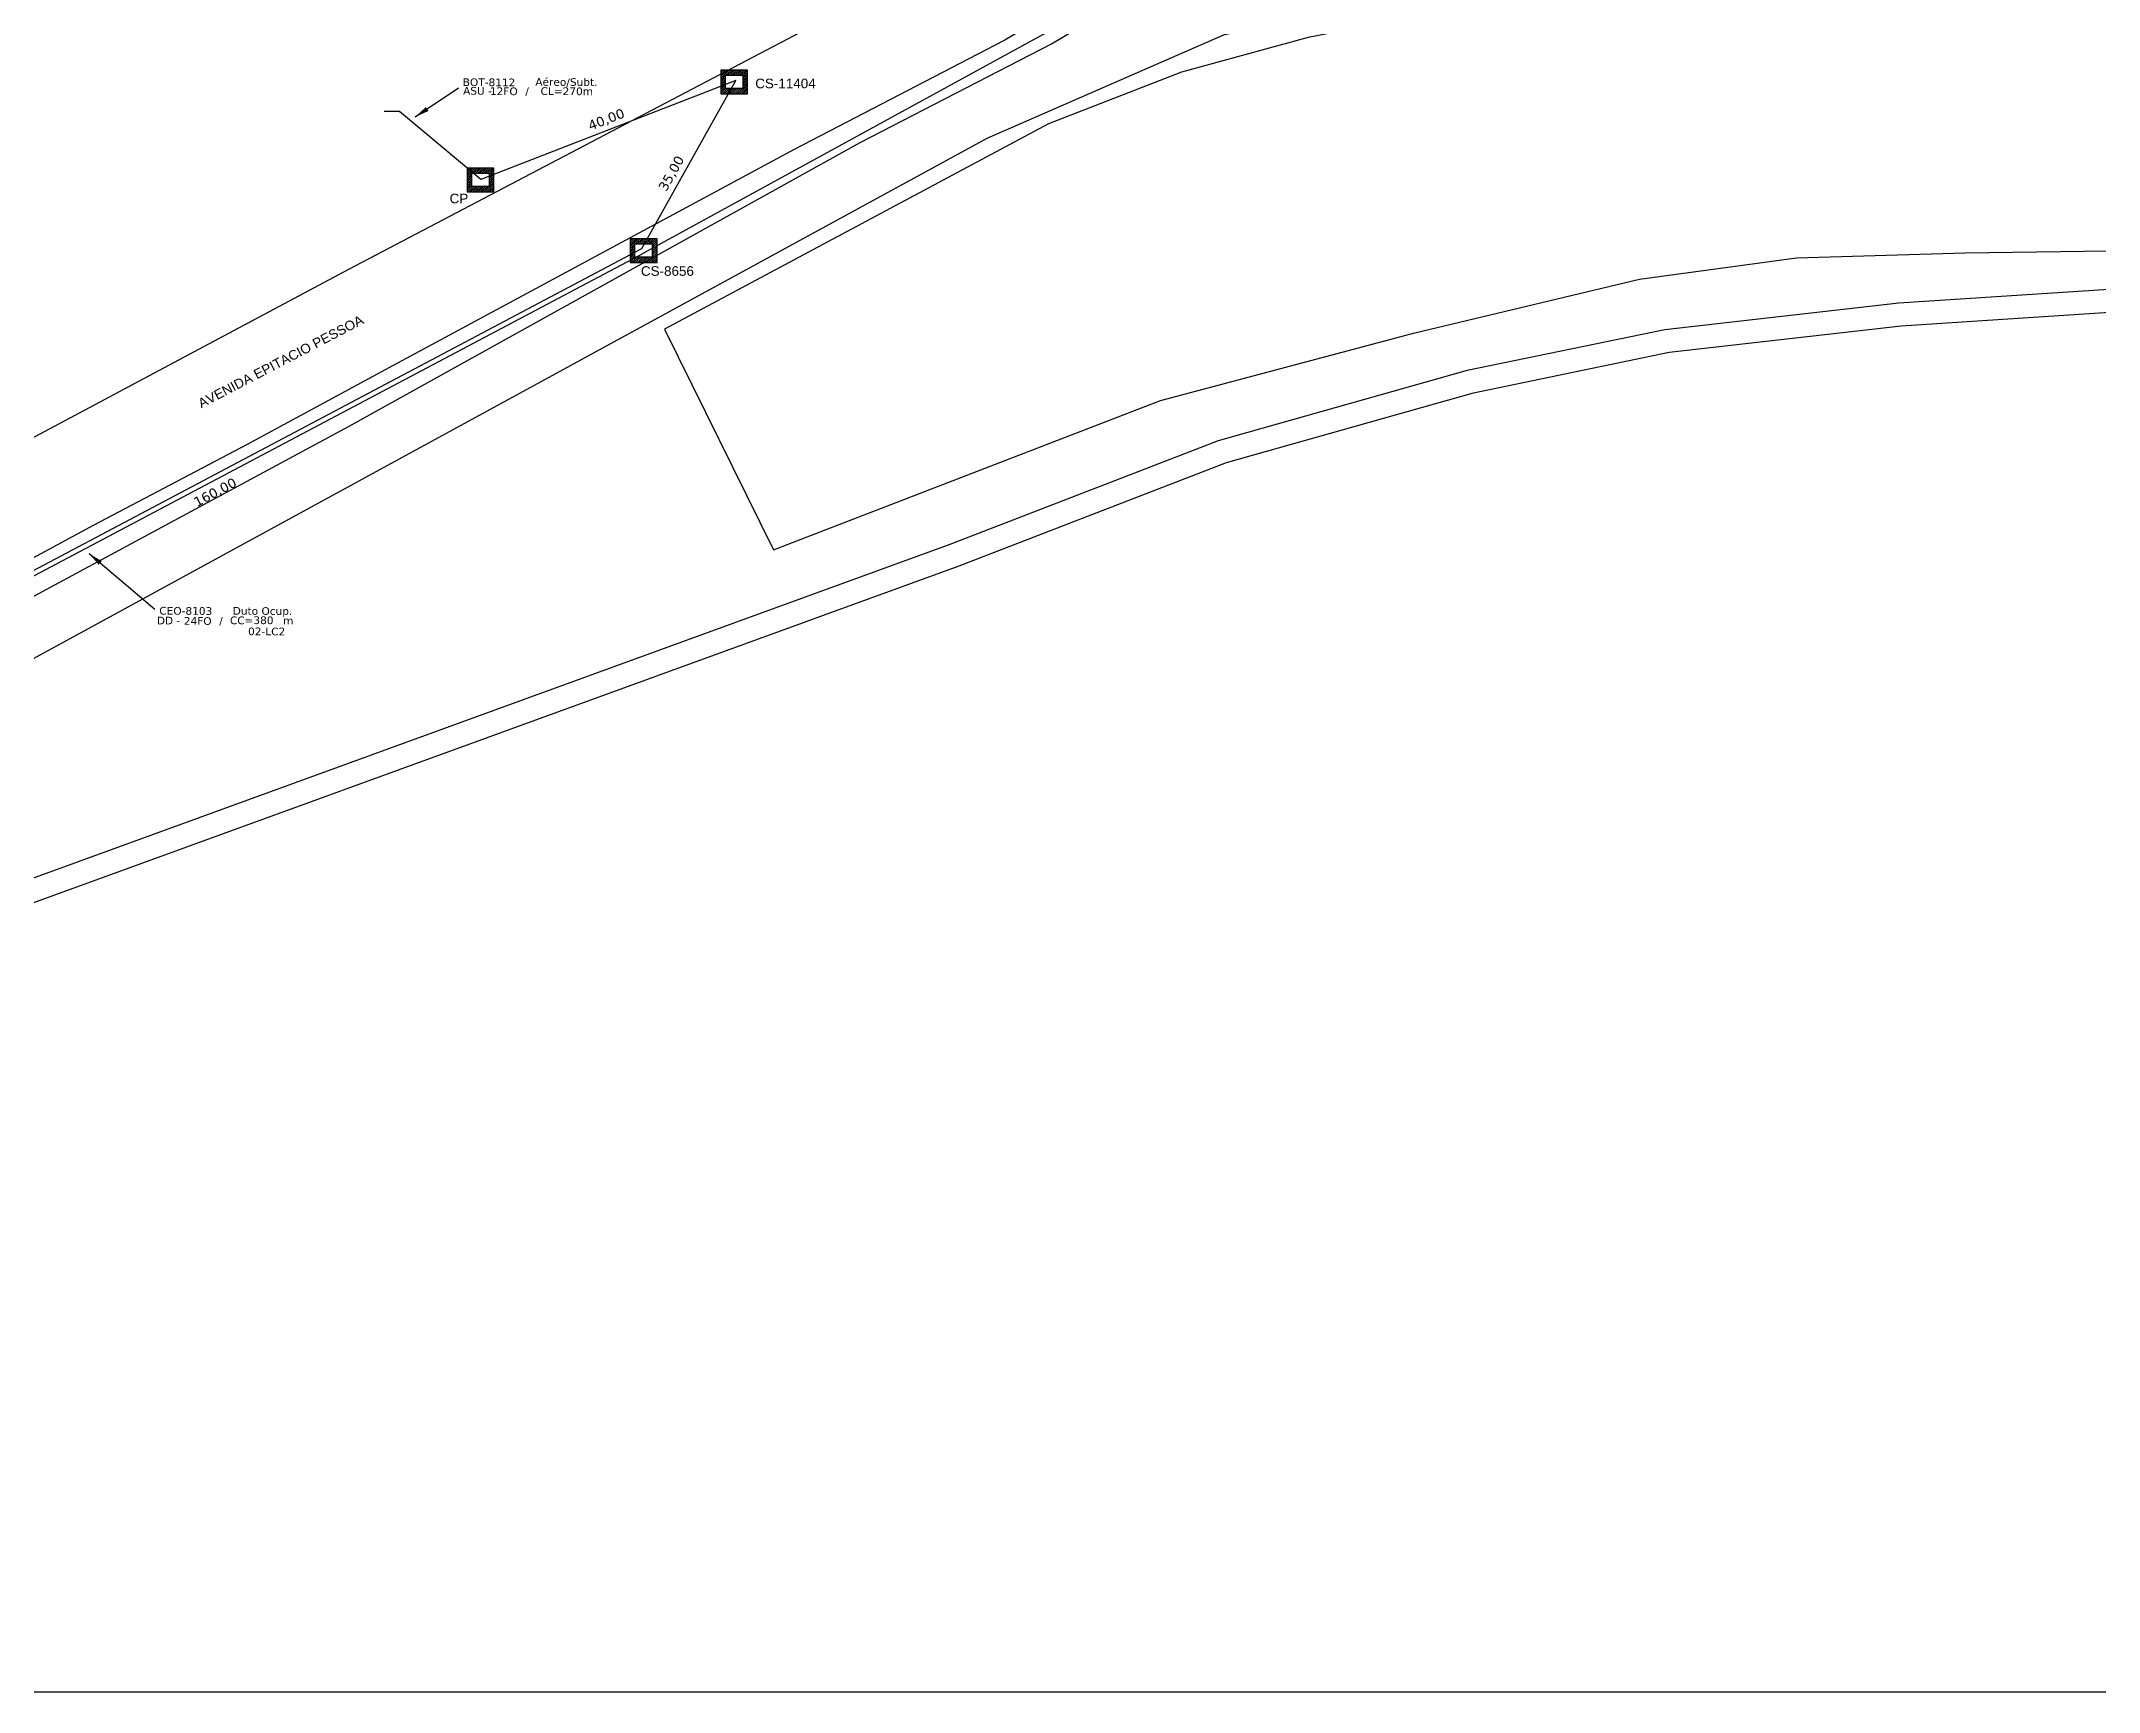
# Model space of a CAD drawing. Extents: x -89 to 1632, y 705 to 1299.
# Drawn here: x 374.7 to 588.7, y 705 to 876.8 of the extents above; entities that cross this region are included whole.
import ezdxf
from ezdxf.enums import TextEntityAlignment as Align

# ---------------------------------------------------------------- set-up
doc = ezdxf.new("R2010")
doc.units = 0
for name, color, linetype in [('10.0-Cartográfico', 252, 'Continuous'), ('10.1-Caixas Subterrâneas', 5, 'Continuous'), ('CD a instalar', 1, 'Continuous'), ('celulas gpon', 7, 'Continuous'), ('label_cabos', 7, 'Continuous'), ('Legenda', 1, 'Continuous'), ('MUB_SEGMENTO', 7, 'Continuous')]:
    doc.layers.add(name, color=color, linetype=linetype)
doc.layers.add('EXTRA', color=50, linetype='Continuous', plot=False)
doc.styles.add('ARIAL', font='arial.ttf')
doc.styles.add('siredit', font='verdana.ttf')
doc.styles.get("Standard").update_dxf_attribs({"font": 'arial.ttf'})
doc.dimstyles.new('ISO-25', dxfattribs={"dimtxt": 2.5, "dimasz": 2.5, "dimexe": 1.25, "dimexo": 0.625, "dimtad": 1, "dimtxsty": 'Standard', "dimcen": 2.5, "dimadec": 0, "dimazin": 0, "dimtfac": 1, "dimtmove": 0, "dimatfit": 3, "dimfxl": 0, "dimarcsym": 0})

# ---------------------------------------------------------------- blocks, each defined once
blk = doc.blocks.new('*X65')
at = {"color": 0, "linetype": 'Continuous'}
for p, q in [((-1.25, 0.34099), (-0.49099, 1.1)), ((-1.25, 0.517767), (-0.667767, 1.1)), ((-1.25, 0.694544), (-0.844544, 1.1)), ((-1.25, 0.87132), (-1.02132, 1.1)), ((-1.25, 1.048097), (-1.198097, 1.1)), ((-1.25, 0.164214), (-0.8035, 0.610714)), ((-1.25, -0.012563), (-0.8035, 0.433937)), ((-1.25, -0.18934), (-0.8035, 0.25716)), ((-1.25, -0.366117), (-0.8035, 0.080383)), ((-0.789214, 0.625), (-0.314214, 1.1)), ((-0.612437, 0.625), (-0.137437, 1.1)), ((-0.43566, 0.625), (0.03934, 1.1)), ((-0.258883, 0.625), (0.216117, 1.1)), ((-0.082107, 0.625), (0.392893, 1.1)), ((0.09467, 0.625), (0.56967, 1.1)), ((0.271447, 0.625), (0.746447, 1.1)), ((0.448223, 0.625), (0.923223, 1.1)), ((0.625, 0.625), (1.1, 1.1)), ((0.801777, 0.625), (1.25, 1.073223)), ((0.8035, 0.449947), (1.25, 0.896447)), ((0.8035, 0.27317), (1.25, 0.71967)), ((0.8035, 0.096393), (1.25, 0.542893)), ((0.8035, -0.080383), (1.25, 0.366117)), ((0.8035, -0.25716), (1.25, 0.18934)), ((0.8035, -0.433937), (1.25, 0.012563)), ((-1.25, -0.542893), (-0.8035, -0.096393)), ((-1.25, -0.71967), (-0.8035, -0.27317)), ((-1.25, -0.896447), (-0.8035, -0.449947)), ((-1.25, -1.073223), (-0.801777, -0.625)), ((-1.1, -1.1), (-0.625, -0.625)), ((-0.923223, -1.1), (-0.448223, -0.625)), ((-0.746447, -1.1), (-0.271447, -0.625)), ((-0.56967, -1.1), (-0.09467, -0.625)), ((-0.392893, -1.1), (0.082107, -0.625)), ((-0.216117, -1.1), (0.258883, -0.625)), ((-0.03934, -1.1), (0.43566, -0.625)), ((0.137437, -1.1), (0.612437, -0.625)), ((0.314214, -1.1), (0.789214, -0.625)), ((0.49099, -1.1), (1.25, -0.34099)), ((0.667767, -1.1), (1.25, -0.517767)), ((0.8035, -0.610714), (1.25, -0.164214)), ((0.844544, -1.1), (1.25, -0.694544)), ((1.02132, -1.1), (1.25, -0.87132)), ((1.198097, -1.1), (1.25, -1.048097))]:
    blk.add_line(p, q, dxfattribs=at)
blk = doc.blocks.new('MANHOLE_MQ')
at = {"color": 0, "linetype": 'Continuous'}
for p, q in [((0.00000623, 0.00000569), (-0.00000627, 0.00000569)), ((-0.00000627, 0.00000569), (-0.00000627, -0.00000531)), ((-0.00000404, 0.00000331), (0.00000399, 0.00000331)), ((-0.00000404, -0.00000294), (-0.00000404, 0.00000331)), ((0.00000399, 0.00000331), (0.00000399, -0.00000294)), ((0.00000623, -0.00000531), (0.00000623, 0.00000569)), ((-0.00000627, -0.00000531), (0.00000623, -0.00000531)), ((0.00000399, -0.00000294), (-0.00000404, -0.00000294)), ((0.00000399, -0.00000294), (0.00000399, -0.00000294))]:
    blk.add_line(p, q, dxfattribs=at)
at = {"color": 0, "linetype": 'Continuous', "xscale": 5e-06, "yscale": 5e-06, "zscale": 1e-05}
blk.add_blockref('*X65', (-0.00000002, 0.00000019), dxfattribs=at)
blk = doc.blocks.new('LEGENDA DOS CABOS')
at = {"layer": 'EXTRA', "color": 0, "style": 'siredit'}
for tag, p in [('ID', (4.6, 0.97)), ('XX', (9.03, 0.97))]:
    blk.add_attdef(tag, text='', height=0.48, rotation=359.69, dxfattribs=at).set_placement(p, align=Align.MIDDLE_CENTER)
at = {"layer": 'Legenda', "color": 0, "style": 'siredit'}
for tag, p in [('TIPO_CABO', (1.31, 0)), ('CABO', (4.69, -0.05)), ('/', (6.81, -0.05)), ('METROS', (10.03, -0.05))]:
    blk.add_attdef(tag, text='', height=0.8, rotation=359.69, dxfattribs=at).set_placement(p, align=Align.MIDDLE_CENTER)
blk = doc.blocks.new('Inst CB DT OCUP CFOA-SM-DD-G-24')
at = {"layer": 'label_cabos', "color": 0, "style": 'siredit'}
for tag, flags, p in [('ID_ATIVIDADE', 3, (1.31, 2.67)), ('FATOR', 1, (11.56, 2.55))]:
    blk.add_attdef(tag, text='', height=1, rotation=359.69, dxfattribs=dict(at, flags=flags)).set_placement(p, align=Align.MIDDLE_CENTER)
for tag, p in [('TIPO_CABO', (1.11, 0)), ('DESTINO_CABO', (3.13, 1.26)), ('CABO', (4.69, -0.05)), ('/', (7.71, -0.05)), ('LANCE', (10.41, 0.02)), ('TIPO_CABO', (13.11, 1.24)), ('UND', (16.46, 0)), ('FID', (13.65, -1.41))]:
    blk.add_attdef(tag, text='', height=1, rotation=359.69, dxfattribs=at).set_placement(p, align=Align.MIDDLE_CENTER)
blk.add_attdef('QTDE', (11.93, -0.45), '', height=1, rotation=359.69, dxfattribs=at)

msp = doc.modelspace()

# ---------------------------------------------------------------- linework, layer by layer
msp.add_lwpolyline([(-89.32, 705.02), (749.25, 705.02), (749.25, 1299.02), (-89.32, 1299.02), (-89.32, 705.02)])
at = {"layer": '10.0-Cartográfico'}
for points in [[(689.36, 984.91), (677.48, 982.77), (664.79, 979.18), (652.57, 974.37), (644.08, 970.15), (593.16, 944.65), (593.14, 944.63), (539.27, 915.76), (537.5, 914.67), (474.89, 876.92), (474.77, 876.86), (452.97, 865.53), (411.26, 843.05), (396.07, 834.82), (380.07, 826.4), (351.47, 810.95)], [(358.91, 827.62), (406.66, 853.1), (467.72, 885.17), (519.35, 913.67), (539.85, 924.55), (586.53, 947.52), (594.36, 951.77)], [(324.59, 792.88), (325.17, 793.17), (342.05, 802.02), (348.11, 805.14), (372.55, 818.32), (406.69, 836.74), (459.83, 866.27), (479.75, 876.55), (537.23, 910.79), (537.42, 910.9), (550.64, 918.36), (564.72, 924.56), (579.42, 929.35), (592.18, 932.26), (612.13, 935.86), (638.92, 939.66), (646.09, 940.23), (658.24, 940.64), (683.32, 939.68)], [(321.7, 784.13), (473.06, 866.7), (497.74, 877.51), (507.21, 879.34), (513.96, 880.48), (526.86, 883.17), (543.76, 888.88), (555.03, 893.03), (574.96, 901.75), (582.48, 905.77), (588.37, 910.82), (592.33, 913.83), (595.96, 916.63), (601.07, 919.87), (606.42, 922.05), (611.89, 923.59), (617.84, 924.9), (621.04, 925.43), (635.55, 928.81), (650.37, 930.76), (665.33, 931.28), (680.27, 930.34), (682.05, 930.17)], [(588.94, 909.7), (585.61, 906.95), (583.05, 904.88), (577.48, 901.26), (571.7, 898.27), (549.21, 889.16), (538.05, 884.63), (522.57, 880.69), (516.14, 879.05), (506.45, 877.19), (493.27, 873.57), (479.45, 868.22), (461.47, 858.59), (439.5, 846.83), (450.84, 823.86), (491.08, 839.41), (517.55, 846.46), (540.91, 852.03), (557.24, 854.25), (574.75, 854.79), (616.98, 855.38)], [(670.89, 846.61), (605.19, 851.98), (567.89, 849.55), (543.56, 846.77), (522.98, 842.52), (497.08, 835.21), (469.19, 824.42), (340.84, 777.7)], [(341.66, 775.46), (470.15, 822.22), (497.95, 832.98), (523.64, 840.23), (543.99, 844.44), (568.13, 847.2), (605.17, 849.61), (670.57, 844.27)]]:
    msp.add_lwpolyline(points, dxfattribs=at)
at = {"layer": 'CD a instalar', "color": 7, "linetype": 'ByBlock'}
for points in [[(437.34, 854.78), (592.15, 939.57)], [(321.78, 793.59), (437.38, 854.8)]]:
    msp.add_lwpolyline(points, dxfattribs=at)
at = {"layer": 'CD a instalar', "color": 8, "linetype": 'ByBlock'}
for points in [[(446.92, 872.72), (420.4, 862.4), (411.92, 869.49), (410.32, 869.49)], [(437.15, 855.24), (446.92, 872.72)], [(321.69, 794.11), (437.15, 855.24)]]:
    msp.add_lwpolyline(points, dxfattribs=at)

# ---------------------------------------------------------------- block references
at = {"color": 2, "lineweight": 0}
ref = msp.add_blockref('Inst CB DT OCUP CFOA-SM-DD-G-24', (387.19, 816.51), dxfattribs=dict(at, xscale=0.8, yscale=0.8, zscale=0.8))
ref.add_attrib('DESTINO_CABO', 'CEO-8103', dxfattribs={"layer": 'label_cabos', "color": 0, "height": 0.8, "rotation": 359.69, "style": 'siredit'}).set_placement((389.7, 817.52), align=Align.MIDDLE_CENTER)
ref.add_attrib('TIPO_CABO', 'Duto Ocup.', dxfattribs={"layer": 'label_cabos', "color": 0, "height": 0.8, "rotation": 359.69, "style": 'siredit'}).set_placement((397.68, 817.51), align=Align.MIDDLE_CENTER)
ref.add_attrib('/', '/', dxfattribs={"layer": 'label_cabos', "color": 0, "height": 0.8, "rotation": 359.69, "style": 'siredit'}).set_placement((393.36, 816.47), align=Align.MIDDLE_CENTER)
ref.add_attrib('FID', '02-LC2', dxfattribs={"layer": 'label_cabos', "color": 0, "height": 0.8, "rotation": 359.69, "style": 'siredit'}).set_placement((398.11, 815.38), align=Align.MIDDLE_CENTER)
ref.add_attrib('LANCE', 'CC=', dxfattribs={"layer": 'label_cabos', "color": 0, "height": 0.8, "rotation": 359.69, "style": 'siredit'}).set_placement((395.52, 816.53), align=Align.MIDDLE_CENTER)
ref.add_attrib('UND', 'm', dxfattribs={"layer": 'label_cabos', "color": 0, "height": 0.8, "rotation": 359.69, "style": 'siredit'}).set_placement((400.36, 816.51), align=Align.MIDDLE_CENTER)
ref.add_attrib('CABO', '24FO', dxfattribs={"layer": 'label_cabos', "color": 0, "height": 0.8, "rotation": 359.69, "style": 'siredit'}).set_placement((390.94, 816.47), align=Align.MIDDLE_CENTER)
ref.add_attrib('TIPO_CABO', 'DD - ', dxfattribs={"layer": 'label_cabos', "color": 0, "height": 0.8, "rotation": 359.69, "style": 'siredit'}).set_placement((388.08, 816.51), align=Align.MIDDLE_CENTER)
ref.add_attrib('QTDE', '380', (396.73, 816.15), dxfattribs={"layer": 'label_cabos', "color": 0, "height": 0.8, "rotation": 359.69, "style": 'siredit'})
at = {"layer": '10.1-Caixas Subterrâneas', "color": 30, "xscale": 223851.2880178107, "yscale": 223851.2880178107, "zscale": 223851.2880178107, "rotation": 180.0000000000632}
for p in [(446.74, 872.62), (420.35, 862.41), (437.31, 855.06)]:
    msp.add_blockref('MANHOLE_MQ', p, dxfattribs=at)
at = {"layer": 'label_cabos', "color": 2, "lineweight": 0}
ref = msp.add_blockref('LEGENDA DOS CABOS', (417.84, 871.22), dxfattribs=dict(at, xscale=0.8, yscale=0.8, zscale=0.8))
ref.add_attrib('ID', 'BOT-8112', dxfattribs={"color": 0, "height": 0.8, "rotation": 359.69, "style": 'siredit'}).set_placement((421.24, 872.53), align=Align.MIDDLE_CENTER)
ref.add_attrib('CABO', '12FO', dxfattribs={"color": 0, "height": 0.8, "rotation": 359.69, "style": 'siredit'}).set_placement((422.78, 871.6), align=Align.MIDDLE_CENTER)
ref.add_attrib('METROS', 'CL=270m', dxfattribs={"color": 0, "height": 0.8, "rotation": 359.69, "style": 'siredit'}).set_placement((429.33, 871.6), align=Align.MIDDLE_CENTER)
ref.add_attrib('XX', 'Aéreo/Subt.', dxfattribs={"color": 0, "height": 0.8, "rotation": 359.69, "style": 'siredit'}).set_placement((429.29, 872.56), align=Align.MIDDLE_CENTER)
ref.add_attrib('/', '/', dxfattribs={"color": 0, "height": 0.8, "rotation": 359.69, "style": 'siredit'}).set_placement((425.2, 871.6), align=Align.MIDDLE_CENTER)
ref.add_attrib('TIPO_CABO', 'ASU -', dxfattribs={"color": 0, "height": 0.8, "rotation": 359.69, "style": 'siredit'}).set_placement((420.04, 871.64), align=Align.MIDDLE_CENTER)

# ---------------------------------------------------------------- texts
at = {"layer": '10.1-Caixas Subterrâneas', "color": 30, "style": 'ARIAL'}
for s, p in [('CS-11404', (448.93, 871.91)), ('CP', (417.14, 859.94)), ('CS-8656', (437.04, 852.39))]:
    msp.add_text(s, height=1, dxfattribs=at).set_placement(p)
at = {"layer": 'celulas gpon', "style": 'siredit'}
for s, rotation, p in [('40,00', 21.2597, (431.79, 867.5)), ('35,00', 60.7775, (439.67, 861.1)), ('160,00', 27.9018, (390.86, 828.31))]:
    msp.add_text(s, height=1, rotation=rotation, dxfattribs=at).set_placement(p)
at = {"layer": 'MUB_SEGMENTO', "color": 255}
msp.add_text('AVENIDA EPITACIO PESSOA', height=1, rotation=27.5772, dxfattribs=at).set_placement((391.31, 838.59))

# ---------------------------------------------------------------- leaders
at = {"color": 2, "lineweight": 0}
for points in [[(413.56, 868.92), (418.08, 871.95)], [(379.65, 823.48), (386.48, 817.69)]]:
    msp.add_leader(points, dimstyle='ISO-25', override={"dimasz": 1.5, "dimtad": 0}, dxfattribs=at)

doc.saveas('drawing.dxf')
